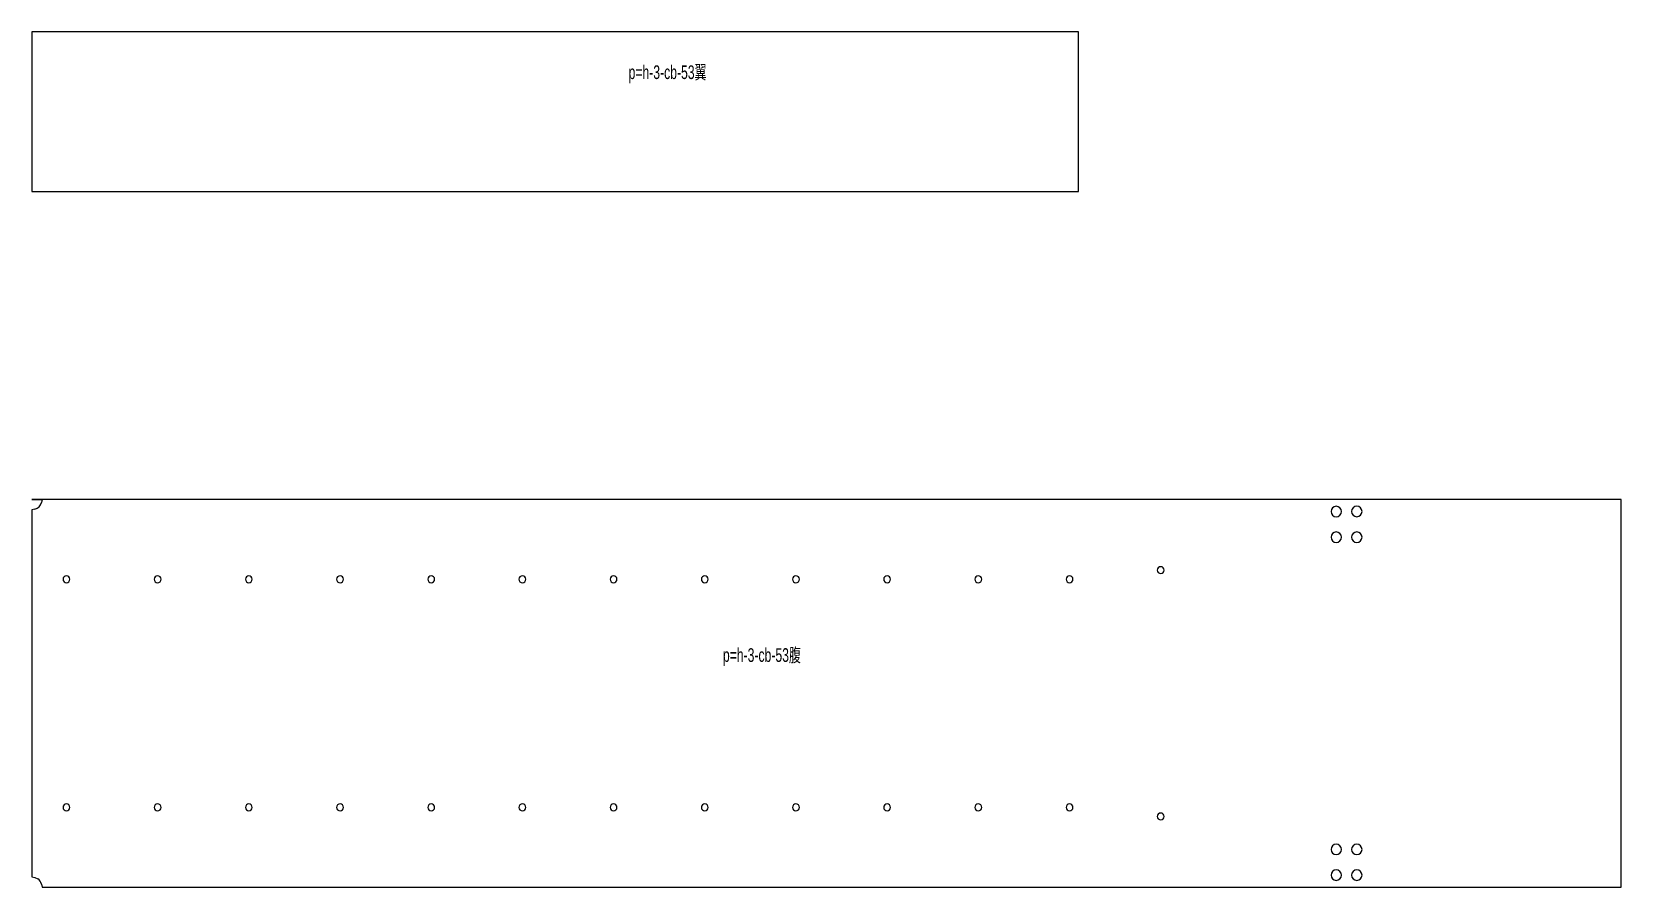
# Model space of a CAD drawing. Header units: millimetres. Extents: x 418 to 7390, y 400 to 4150.
import ezdxf

# ---------------------------------------------------------------- set-up
doc = ezdxf.new("R2010")
doc.units = ezdxf.units.MM
doc.layers.add('PartMark', color=3, linetype='Continuous', lineweight=0)
doc.styles.add('romsim', font='ARIAL.TTF')

msp = doc.modelspace()

# ---------------------------------------------------------------- linework, layer by layer
at = {"color": 7}
for p, q in [((417.6, 4150.3), (417.6, 3450.3)), ((5009.6, 4150.3), (417.6, 4150.3)), ((5009.6, 3450.3), (5009.6, 4150.3)), ((417.6, 3450.3), (5009.6, 3450.3)), ((417.6, 2100.3), (417.6, 2100.3)), ((417.6, 2100.3), (462.6, 2100.3)), ((5009.6, 2100.3), (417.6, 2100.3)), ((462.6, 2100.3), (460.4, 2086.4)), ((5009.6, 2100.1), (5009.6, 2100.3)), ((7389.6, 2100.1), (5009.6, 2100.1)), ((7389.6, 400.5), (7389.6, 2100.1)), ((417.7, 2055.3), (417.6, 2055.3)), ((417.6, 2055.3), (417.6, 1606.2)), ((431.6, 2057.5), (417.7, 2055.3)), ((460.4, 2086.4), (460.4, 2086.4)), ((417.6, 1606.2), (417.7, 445.2)), ((417.7, 445.2), (431.5, 443.1)), ((431.5, 443.1), (444.1, 436.7)), ((460.4, 414.2), (462.6, 400.3)), ((462.6, 400.3), (5009.6, 400.3)), ((5009.6, 400.3), (5009.6, 400.5)), ((5009.6, 400.5), (7389.6, 400.5))]:
    msp.add_line(p, q, dxfattribs=at)
at = {"color": 2}
msp.add_line((417.6, 2100.3), (417.6, 2100.3), dxfattribs=at)
at = {"color": 7}
for centre, radius, start, end in [((417.6, 2100.3), 45, 288.07882, 342.01947), ((6139.6, 2047.3), 23, 0, 180), ((6139.6, 2047.3), 23, 180, 0), ((6229.6, 2047.4), 23, 0, 180), ((6229.6, 2047.4), 23, 180, 0), ((6139.6, 1934.7), 23, 0, 180), ((6229.6, 1934.7), 23, 0, 180), ((6139.6, 1934.7), 23, 180, 0), ((6229.6, 1934.7), 23, 180, 0), ((569.6, 1750.3), 15, 0, 180), ((569.6, 1750.3), 15, 180, 0), ((969.6, 1750.3), 15, 0, 180), ((969.6, 1750.3), 15, 180, 0), ((1369.6, 1750.3), 15, 0, 180), ((1369.6, 1750.3), 15, 180, 0), ((1769.6, 1750.3), 15, 0, 180), ((1769.6, 1750.3), 15, 180, 0), ((2169.6, 1750.3), 15, 0, 180), ((2169.6, 1750.3), 15, 180, 0), ((2569.6, 1750.3), 15, 0, 180), ((2569.6, 1750.3), 15, 180, 0), ((2969.6, 1750.3), 15, 0, 180), ((2969.6, 1750.3), 15, 180, 0), ((3369.6, 1750.3), 15, 0, 180), ((3369.6, 1750.3), 15, 180, 0), ((3769.6, 1750.3), 15, 0, 180), ((3769.6, 1750.3), 15, 180, 0), ((4169.6, 1750.3), 15, 0, 180), ((4169.6, 1750.3), 15, 180, 0), ((4569.6, 1750.3), 15, 0, 180), ((4569.6, 1750.3), 15, 180, 0), ((4969.6, 1750.3), 15, 0, 180), ((4969.6, 1750.3), 15, 180, 0), ((5369.6, 1790.4), 15, 0, 180), ((5369.6, 1790.4), 15, 180, 0), ((569.6, 750.3), 15, 0, 180), ((569.6, 750.3), 15, 180, 0), ((969.6, 750.3), 15, 0, 180), ((969.6, 750.3), 15, 180, 0), ((1369.6, 750.3), 15, 0, 180), ((1369.6, 750.3), 15, 180, 0), ((1769.6, 750.3), 15, 0, 180), ((1769.6, 750.3), 15, 180, 0), ((2169.6, 750.3), 15, 0, 180), ((2169.6, 750.3), 15, 180, 0), ((2569.6, 750.3), 15, 0, 180), ((2569.6, 750.3), 15, 180, 0), ((2969.6, 750.3), 15, 0, 180), ((2969.6, 750.3), 15, 180, 0), ((3369.6, 750.3), 15, 0, 180), ((3369.6, 750.3), 15, 180, 0), ((3769.6, 750.3), 15, 0, 180), ((3769.6, 750.3), 15, 180, 0), ((4169.6, 750.3), 15, 0, 180), ((4169.6, 750.3), 15, 180, 0), ((4569.6, 750.3), 15, 0, 180), ((4569.6, 750.3), 15, 180, 0), ((4969.6, 750.3), 15, 0, 180), ((4969.6, 750.3), 15, 180, 0), ((5369.6, 710.4), 15, 0, 180), ((5369.6, 710.4), 15, 180, 0), ((6139.6, 566), 23, 0, 180), ((6139.6, 566), 23, 180, 0), ((6229.6, 566), 23, 0, 180), ((6229.6, 566), 23, 180, 0), ((417.6, 400.3), 45, 18, 54), ((6139.6, 453.3), 23, 0, 180), ((6139.6, 453.3), 23, 180, 0), ((6229.6, 453.4), 23, 0, 180), ((6229.6, 453.4), 23, 180, 0)]:
    msp.add_arc(centre, radius, start, end, dxfattribs=at)

# ---------------------------------------------------------------- texts
at = {"layer": 'PartMark', "color": 7, "style": 'romsim', "width": 0.6375}
for s, p in [('p=h-3-cb-53翼', (3035.4, 3943.2)), ('p=h-3-cb-53腹', (3449.3, 1388.1))]:
    msp.add_text(s, height=60, dxfattribs=at).set_placement(p)

doc.saveas('drawing.dxf')
